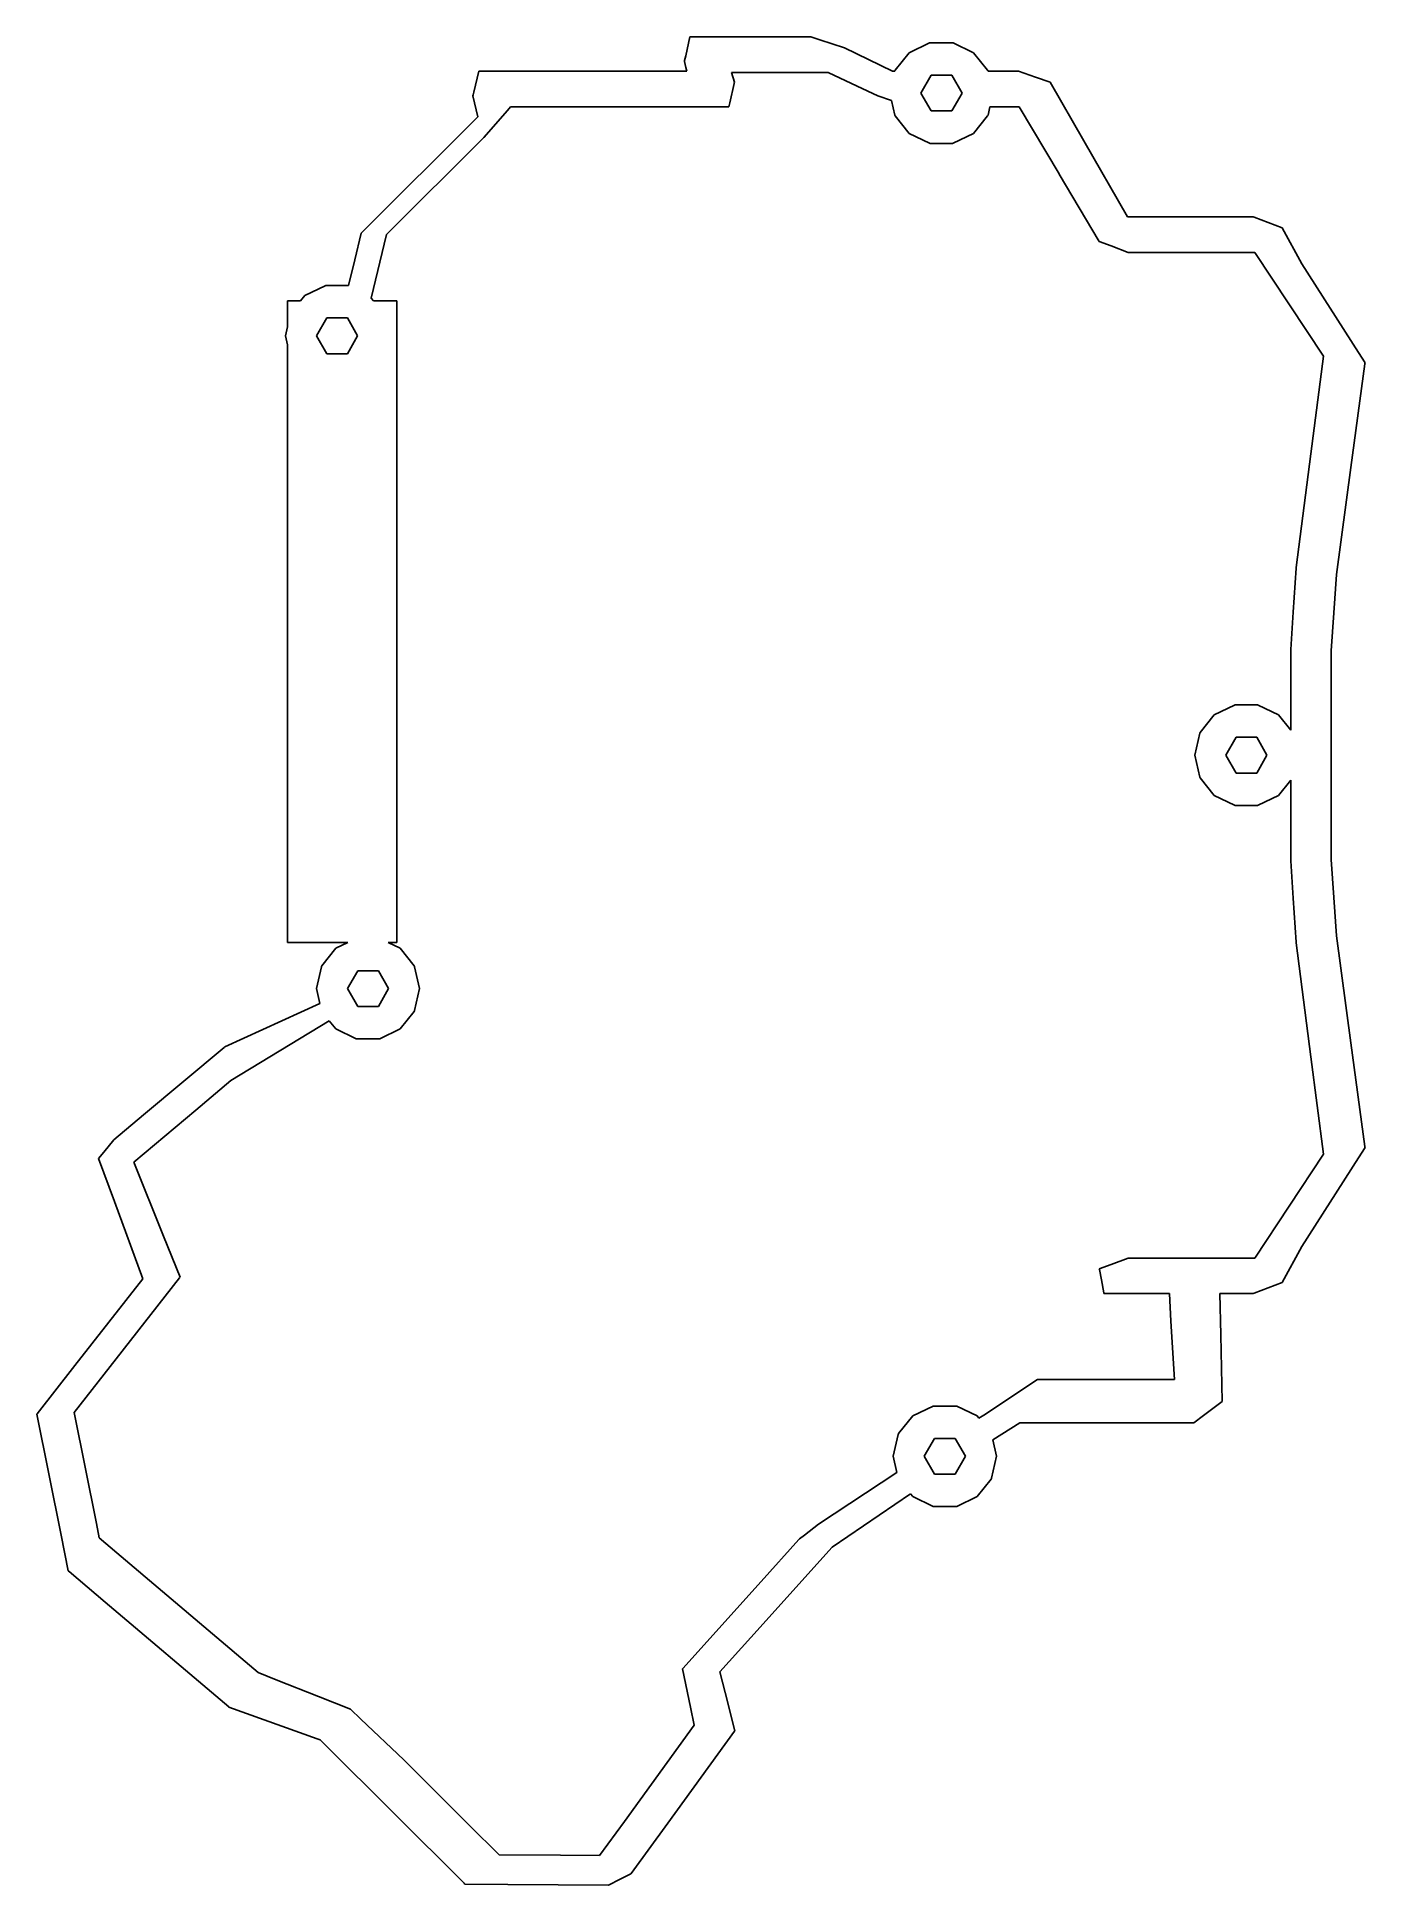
# Model space of a CAD drawing. Header units: metres. Extents: x -94 to 15, y -105 to 47.
import ezdxf

# ---------------------------------------------------------------- set-up
doc = ezdxf.new("R2010")
doc.units = ezdxf.units.M

msp = doc.modelspace()

# ---------------------------------------------------------------- linework, layer by layer
for p, q in [((-40.6767, 47.2005), (-41.0152, 45.6583)), ((-37.8858, 47.2005), (-40.6767, 47.2005)), ((-37.8632, 47.2005), (-37.8858, 47.2005)), ((-30.6965, 47.2005), (-37.8632, 47.2005)), ((-29.9559, 46.9583), (-30.6965, 47.2005)), ((-27.9272, 46.2947), (-29.9559, 46.9583)), ((-23.9803, 44.3805), (-27.9272, 46.2947)), ((-22.5926, 45.9033), (-23.751, 44.4507)), ((-20.9187, 46.7094), (-22.5926, 45.9033)), ((-20.8873, 46.7245), (-20.9187, 46.7094)), ((-18.9945, 46.7245), (-20.8873, 46.7245)), ((-18.9631, 46.7094), (-18.9945, 46.7245)), ((-17.2892, 45.9033), (-18.9631, 46.7094)), ((-16.1308, 44.4507), (-17.2892, 45.9033)), ((-58.0579, 44.3805), (-58.4755, 42.661)), ((-57.0825, 44.3805), (-58.0579, 44.3805)), ((-50.741, 44.3805), (-57.0825, 44.3805)), ((-50.4489, 44.3805), (-50.741, 44.3805)), ((-50.4415, 44.3805), (-50.4489, 44.3805)), ((-48.6131, 44.3805), (-50.4415, 44.3805)), ((-47.0915, 44.3805), (-48.6131, 44.3805)), ((-47.0804, 44.3805), (-47.0915, 44.3805)), ((-40.9307, 44.3805), (-47.0804, 44.3805)), ((-41.1051, 45.2491), (-41.1219, 45.1721)), ((-41.1219, 45.1721), (-41.001, 44.6714)), ((-41.1008, 45.2687), (-41.1051, 45.2491)), ((-41.0152, 45.6583), (-41.1008, 45.2687)), ((-41.001, 44.6714), (-40.9307, 44.3805)), ((-36.9923, 43.4747), (-37.233, 44.2662)), ((-37.233, 44.2662), (-30.3216, 44.2662)), ((-30.3216, 44.2662), (-29.2665, 44.2662)), ((-29.2665, 44.2662), (-26.8898, 43.1522)), ((-23.7825, 44.3805), (-23.9803, 44.3805)), ((-23.7805, 44.3895), (-23.7825, 44.3805)), ((-23.7727, 44.4234), (-23.7805, 44.3895)), ((-23.751, 44.4507), (-23.7727, 44.4234)), ((-16.109, 44.4234), (-16.1308, 44.4507)), ((-16.1013, 44.3895), (-16.109, 44.4234)), ((-16.0993, 44.3805), (-16.1013, 44.3895)), ((-13.5821, 44.3805), (-16.0993, 44.3805)), ((-12.1759, 43.8887), (-13.5821, 44.3805)), ((-58.4755, 42.661), (-58.5297, 42.4381)), ((-37.3859, 41.7783), (-37.0147, 43.3781)), ((-37.0147, 43.3781), (-37.0108, 43.3947)), ((-37.0108, 43.3947), (-36.9923, 43.4747)), ((-26.8898, 43.1522), (-25.183, 42.3521)), ((-21.6409, 42.5781), (-20.7909, 44.0504)), ((-20.7909, 44.0504), (-19.0909, 44.0504)), ((-19.0909, 44.0504), (-18.2409, 42.5781)), ((-10.9923, 43.4747), (-12.1759, 43.8887)), ((-12.1759, 43.8887), (-12.1759, 43.8887)), ((-8.21, 38.6422), (-10.9923, 43.4747)), ((-58.5297, 42.4381), (-58.5505, 42.3521)), ((-58.5505, 42.3521), (-58.153, 40.6254)), ((-57.6599, 38.9184), (-55.7147, 41.1377)), ((-55.7147, 41.1377), (-55.4443, 41.4462)), ((-55.4443, 41.4462), (-48.9306, 41.4462)), ((-48.9306, 41.4462), (-48.1385, 41.4462)), ((-48.1385, 41.4462), (-46.3819, 41.4462)), ((-46.3819, 41.4462), (-46.1192, 41.4462)), ((-46.1192, 41.4462), (-38.6574, 41.4462)), ((-38.6574, 41.4462), (-37.4716, 41.4462)), ((-37.4716, 41.4462), (-37.463, 41.4462)), ((-37.463, 41.4462), (-37.3859, 41.7783)), ((-25.183, 42.3521), (-24.052, 41.9565)), ((-24.052, 41.9565), (-23.7805, 40.7668)), ((-20.7909, 41.1059), (-21.6409, 42.5781)), ((-18.2409, 42.5781), (-19.0909, 41.1059)), ((-16.1013, 40.7668), (-15.9462, 41.4462)), ((-15.9462, 41.4462), (-14.4409, 41.4462)), ((-14.4409, 41.4462), (-13.5242, 41.4462)), ((-13.5242, 41.4462), (-10.23, 35.905)), ((-58.153, 40.6254), (-67.7599, 31.0184)), ((-23.7805, 40.7668), (-23.7727, 40.7328)), ((-23.7727, 40.7328), (-23.751, 40.7056)), ((-23.751, 40.7056), (-22.5926, 39.253)), ((-19.0909, 41.1059), (-20.7909, 41.1059)), ((-17.2892, 39.253), (-16.1308, 40.7056)), ((-16.1308, 40.7056), (-16.109, 40.7328)), ((-16.109, 40.7328), (-16.1013, 40.7668)), ((-65.6599, 30.9184), (-57.6599, 38.9184)), ((-22.5926, 39.253), (-20.9187, 38.4468)), ((-20.9187, 38.4468), (-20.8873, 38.4317)), ((-20.8873, 38.4317), (-18.9945, 38.4317)), ((-18.9945, 38.4317), (-18.9631, 38.4468)), ((-18.9631, 38.4468), (-17.2892, 39.253)), ((-4.60478, 32.3805), (-8.21, 38.6422)), ((-10.23, 35.905), (-10.2298, 35.9047)), ((-10.2298, 35.9047), (-6.9288, 30.3521)), ((5.19313, 32.3806), (-4.60478, 32.3805)), ((5.34082, 32.3806), (5.19313, 32.3806)), ((5.75918, 32.3806), (5.34082, 32.3806)), ((5.84047, 32.3497), (5.75918, 32.3806)), ((8.14972, 31.4747), (5.84047, 32.3497)), ((-67.7599, 31.0184), (-68.293, 28.8234)), ((-66.9319, 25.6805), (-65.6599, 30.9184)), ((9.76658, 28.4948), (8.14972, 31.4747)), ((-6.9288, 30.3521), (-5.95393, 29.9827)), ((-5.95393, 29.9827), (-4.53826, 29.4462)), ((-4.53826, 29.4462), (2.74793, 29.4462)), ((2.74793, 29.4462), (5.89667, 29.4462)), ((5.89667, 29.4462), (11.5395, 20.8964)), ((-68.293, 28.8234), (-68.8059, 26.7112)), ((14.4252, 21.2029), (9.76658, 28.4948)), ((-70.7285, 26.6961), (-72.4024, 25.89)), ((-70.6971, 26.7112), (-70.7285, 26.6961)), ((-68.8059, 26.7112), (-70.6971, 26.7112)), ((-72.7556, 25.4471), (-73.8315, 25.4471)), ((-73.8315, 25.4471), (-73.8315, 23.3194)), ((-72.4024, 25.89), (-72.7556, 25.4471)), ((-66.7458, 25.4471), (-66.9319, 25.6805)), ((-64.8315, 25.4471), (-66.7458, 25.4471)), ((-64.8315, -27.4471), (-64.8315, 25.4471)), ((-73.8315, 23.3194), (-74.0037, 22.5649)), ((-71.4507, 22.5649), (-70.6007, 24.0371)), ((-70.6007, 24.0371), (-68.9007, 24.0371)), ((-68.9007, 24.0371), (-68.0507, 22.5649)), ((-74.0037, 22.5649), (-73.8315, 21.8103)), ((-73.8315, 21.8103), (-73.8315, -27.4471)), ((-70.6007, 21.0926), (-71.4507, 22.5649)), ((-68.0507, 22.5649), (-68.9007, 21.0926)), ((-68.9007, 21.0926), (-70.6007, 21.0926)), ((11.5395, 20.8964), (10.503, 12.8519)), ((11.5395, 20.8964), (11.5395, 20.8964)), ((13.8042, 11.6989), (14.9585, 20.2639)), ((14.9701, 20.35), (14.4252, 21.2029)), ((14.9585, 20.2639), (14.962, 20.2899)), ((14.962, 20.2899), (14.9701, 20.35)), ((10.503, 12.8519), (9.29293, 3.45986)), ((12.6165, 2.88563), (13.8042, 11.6989)), ((9.28689, 3.41295), (9.05204, -0.21348)), ((9.29153, 3.44895), (9.28689, 3.41295)), ((9.29293, 3.45986), (9.29153, 3.44895)), ((12.4032, -0.26444), (12.6165, 2.88563)), ((9.05204, -0.21348), (8.85216, -3.3)), ((12.1909, -3.4), (12.4032, -0.26444)), ((8.85216, -3.3), (8.85216, -9.94171)), ((12.1909, -20.6), (12.1909, -3.4)), ((2.53845, -8.67486), (1.38005, -10.1274)), ((4.21238, -7.86873), (2.53845, -8.67486)), ((4.24378, -7.85361), (4.21238, -7.86873)), ((6.13655, -7.85361), (4.24378, -7.85361)), ((6.16795, -7.86873), (6.13655, -7.85361)), ((7.84188, -8.67486), (6.16795, -7.86873)), ((8.85216, -9.94171), (7.84188, -8.67486)), ((1.35057, -10.1887), (0.93715, -12)), ((1.35833, -10.1547), (1.35057, -10.1887)), ((1.38005, -10.1274), (1.35833, -10.1547)), ((3.49016, -12), (4.34016, -10.5278)), ((4.34016, -10.5278), (6.04016, -10.5278)), ((6.04016, -10.5278), (6.89016, -12)), ((0.93715, -12), (1.35057, -13.8113)), ((4.34016, -13.4722), (3.49016, -12)), ((6.89016, -12), (6.04016, -13.4722)), ((6.04016, -13.4722), (4.34016, -13.4722)), ((1.35057, -13.8113), (1.35833, -13.8453)), ((1.35833, -13.8453), (1.38005, -13.8726)), ((1.38005, -13.8726), (2.53845, -15.3251)), ((7.84188, -15.3251), (8.85216, -14.0583)), ((8.85216, -14.0583), (8.85216, -20.7)), ((2.53845, -15.3251), (4.21238, -16.1313)), ((4.21238, -16.1313), (4.24378, -16.1464)), ((4.24378, -16.1464), (6.13655, -16.1464)), ((6.13655, -16.1464), (6.16795, -16.1313)), ((6.16795, -16.1313), (7.84188, -15.3251)), ((8.85216, -20.7), (9.05204, -23.7865)), ((12.4032, -23.7356), (12.1909, -20.6)), ((9.05204, -23.7865), (9.28689, -27.413)), ((12.6165, -26.8856), (12.4032, -23.7356)), ((9.28689, -27.413), (9.29153, -27.4489)), ((13.8042, -35.6989), (12.6165, -26.8856)), ((-73.8315, -27.4471), (-68.8673, -27.4471)), ((-69.8466, -27.9188), (-71.005, -29.3714)), ((-68.8673, -27.4471), (-69.8466, -27.9188)), ((-64.5432, -27.9188), (-65.5226, -27.4471)), ((-65.5226, -27.4471), (-64.8315, -27.4471)), ((-63.3848, -29.3714), (-64.5432, -27.9188)), ((9.29153, -27.4489), (9.29293, -27.4599)), ((9.29293, -27.4599), (10.503, -36.8519)), ((-71.0345, -29.4326), (-71.4479, -31.2439)), ((-71.0268, -29.3986), (-71.0345, -29.4326)), ((-71.005, -29.3714), (-71.0268, -29.3986)), ((-68.8949, -31.2439), (-68.0449, -29.7717)), ((-68.0449, -29.7717), (-66.3449, -29.7717)), ((-66.3449, -29.7717), (-65.4949, -31.2439)), ((-63.3631, -29.3986), (-63.3848, -29.3714)), ((-63.3553, -29.4326), (-63.3631, -29.3986)), ((-62.9419, -31.2439), (-63.3553, -29.4326)), ((-71.4479, -31.2439), (-71.1677, -32.4718)), ((-68.0449, -32.7162), (-68.8949, -31.2439)), ((-65.4949, -31.2439), (-66.3449, -32.7162)), ((-63.3553, -33.0553), (-62.9419, -31.2439)), ((-71.1677, -32.4718), (-79.0006, -36.0425)), ((-66.3449, -32.7162), (-68.0449, -32.7162)), ((-64.5432, -34.5691), (-63.3848, -33.1165)), ((-63.3848, -33.1165), (-63.3631, -33.0892)), ((-63.3631, -33.0892), (-63.3553, -33.0553)), ((-78.5025, -38.8285), (-70.3861, -33.8926)), ((-70.3861, -33.8926), (-69.8466, -34.5691)), ((-69.8466, -34.5691), (-68.1727, -35.3752)), ((-66.2171, -35.3752), (-64.5432, -34.5691)), ((-79.0471, -36.0815), (-85.6913, -41.6566)), ((-79.0006, -36.0425), (-79.0471, -36.0815)), ((-68.1727, -35.3752), (-68.1413, -35.3903)), ((-68.1413, -35.3903), (-66.2485, -35.3903)), ((-66.2485, -35.3903), (-66.2171, -35.3752)), ((14.9585, -44.2639), (13.8042, -35.6989)), ((10.503, -36.8519), (11.5395, -44.8964)), ((-81.3942, -41.2549), (-78.5025, -38.8285)), ((-85.6913, -41.6566), (-88.1458, -43.7162)), ((-86.5019, -45.5407), (-81.3944, -41.255)), ((-81.3944, -41.255), (-81.3942, -41.2549)), ((-88.1458, -43.7162), (-88.9729, -44.7247)), ((-88.9729, -44.7247), (-89.4017, -45.2476)), ((-89.4017, -45.2476), (-89.4017, -45.2476)), ((-89.4017, -45.2476), (-88.0933, -48.8019)), ((-84.0397, -51.6466), (-86.5019, -45.5407)), ((11.5395, -44.8964), (5.89667, -53.4462)), ((9.76658, -52.4948), (14.4252, -45.2029)), ((11.5395, -44.8964), (11.5395, -44.8964)), ((14.4252, -45.2029), (14.9701, -44.35)), ((14.962, -44.2899), (14.9585, -44.2639)), ((14.9701, -44.35), (14.962, -44.2899)), ((-88.0933, -48.8019), (-85.7545, -55.1554)), ((-82.6797, -55.019), (-84.0397, -51.6466)), ((8.14972, -55.4747), (9.76658, -52.4948)), ((-5.95393, -53.9827), (-6.9288, -54.3521)), ((-6.9288, -54.3521), (-6.9288, -54.3521)), ((-6.9288, -54.3521), (-6.92055, -54.3957)), ((-6.92055, -54.3957), (-6.75825, -55.2523)), ((-4.53826, -53.4462), (-5.95393, -53.9827)), ((2.74793, -53.4462), (-4.53826, -53.4462)), ((5.89667, -53.4462), (2.74793, -53.4462)), ((-85.7545, -55.1554), (-91.3493, -62.3164)), ((-87.9449, -61.7581), (-82.7301, -55.0836)), ((-82.7301, -55.0836), (-82.7101, -55.058)), ((-82.7301, -55.0836), (-82.7301, -55.0836)), ((-82.7101, -55.058), (-82.6797, -55.019)), ((-82.6797, -55.019), (-82.6797, -55.019)), ((-6.75825, -55.2523), (-6.55465, -56.3268)), ((-6.55465, -56.3268), (-6.54447, -56.3805)), ((5.75918, -56.3806), (5.84047, -56.3497)), ((5.84047, -56.3497), (8.14972, -55.4747)), ((-6.54447, -56.3805), (-1.15453, -56.3805)), ((-1.15453, -56.3805), (-1.02296, -58.6535)), ((3.07678, -59.7835), (3.00654, -56.3806)), ((3.00654, -56.3806), (5.19313, -56.3806)), ((5.19313, -56.3806), (5.34082, -56.3806)), ((5.34082, -56.3806), (5.75918, -56.3806)), ((-1.02296, -58.6535), (-0.74428, -63.468)), ((3.19037, -65.2866), (3.07678, -59.7835)), ((-91.3495, -62.3167), (-94.4514, -66.2869)), ((-91.4044, -66.1862), (-87.9451, -61.7584)), ((-91.3493, -62.3164), (-91.3495, -62.3167)), ((-87.9451, -61.7584), (-87.9449, -61.7581)), ((-12.0124, -63.468), (-16.4556, -66.3906)), ((-1.26826, -63.468), (-12.0124, -63.468)), ((-12.0124, -63.468), (-12.0124, -63.468)), ((-1.25917, -63.468), (-1.26826, -63.468)), ((-0.74428, -63.468), (-1.25917, -63.468)), ((1.65949, -66.4404), (3.19037, -65.2866)), ((-94.4514, -66.2869), (-94.4793, -66.3225)), ((-94.4793, -66.3225), (-92.4917, -76.3028)), ((-94.4793, -66.3225), (-94.4793, -66.3225)), ((-89.5847, -75.3241), (-91.4044, -66.1862)), ((-22.3076, -66.4677), (-23.466, -67.9203)), ((-20.6337, -65.6616), (-22.3076, -66.4677)), ((-20.6023, -65.6465), (-20.6337, -65.6616)), ((-18.7095, -65.6465), (-20.6023, -65.6465)), ((-18.6781, -65.6616), (-18.7095, -65.6465)), ((-17.0042, -66.4677), (-18.6781, -65.6616)), ((-16.8558, -66.6538), (-17.0042, -66.4677)), ((-16.4557, -66.3907), (-16.8558, -66.6538)), ((-16.4556, -66.3906), (-16.4557, -66.3907)), ((0.86843, -67.0366), (1.65949, -66.4404)), ((-23.4955, -67.9815), (-23.9089, -69.7929)), ((-23.4877, -67.9476), (-23.4955, -67.9815)), ((-23.466, -67.9203), (-23.4877, -67.9476)), ((-21.3559, -69.7929), (-20.5059, -68.3206)), ((-20.5059, -68.3206), (-18.8059, -68.3206)), ((-18.8059, -68.3206), (-17.9559, -69.7929)), ((-15.7153, -68.4242), (-13.4657, -67.0366)), ((-15.4029, -69.7929), (-15.7153, -68.4242)), ((-13.4657, -67.0366), (-8.31742, -67.0366)), ((-8.31742, -67.0366), (-8.27956, -67.0366)), ((-8.27956, -67.0366), (0.86843, -67.0366)), ((-23.9089, -69.7929), (-23.6059, -71.1205)), ((-20.5059, -71.2651), (-21.3559, -69.7929)), ((-17.9559, -69.7929), (-18.8059, -71.2651)), ((-15.8163, -71.6042), (-15.4029, -69.7929)), ((-23.6059, -71.1205), (-30.0643, -75.3977)), ((-18.8059, -71.2651), (-20.5059, -71.2651)), ((-28.9484, -77.2796), (-22.4976, -72.8798)), ((-22.4976, -72.8798), (-22.3076, -73.118)), ((-22.3076, -73.118), (-20.6337, -73.9241)), ((-18.6781, -73.9241), (-17.0042, -73.118)), ((-17.0042, -73.118), (-15.8458, -71.6654)), ((-15.8458, -71.6654), (-15.8241, -71.6382)), ((-15.8241, -71.6382), (-15.8163, -71.6042)), ((-20.6337, -73.9241), (-20.6023, -73.9393)), ((-20.6023, -73.9393), (-18.7095, -73.9393)), ((-18.7095, -73.9393), (-18.6781, -73.9241)), ((-89.3473, -76.5157), (-89.5847, -75.3241)), ((-30.0643, -75.3977), (-31.2216, -76.2811)), ((-92.4917, -76.3028), (-91.9079, -79.2345)), ((-87.9009, -77.7423), (-89.3473, -76.5157)), ((-35.6613, -84.735), (-28.9484, -77.2796)), ((-31.6941, -76.661), (-34.7924, -80.102)), ((-31.6804, -76.6459), (-31.6941, -76.661)), ((-31.6386, -76.5994), (-31.6804, -76.6459)), ((-31.2216, -76.2811), (-31.6386, -76.5994)), ((-76.2503, -87.6216), (-87.9009, -77.7423)), ((-91.9079, -79.2345), (-91.8906, -79.2491)), ((-91.8906, -79.2491), (-91.8317, -79.299)), ((-91.8317, -79.299), (-88.8537, -81.8244)), ((-34.7924, -80.102), (-41.2534, -87.2778)), ((-88.8537, -81.8244), (-78.68, -90.4513)), ((-38.1913, -87.5449), (-35.6613, -84.735)), ((-74.7789, -88.205), (-76.2503, -87.6216)), ((-71.27, -89.5963), (-74.7789, -88.205)), ((-41.2534, -87.2778), (-41.291, -87.3195)), ((-41.291, -87.3195), (-40.6267, -90.4562)), ((-41.2534, -87.2778), (-41.2534, -87.2778)), ((-37.7586, -89.248), (-38.1913, -87.5449)), ((-38.1913, -87.5449), (-38.1913, -87.5449)), ((-68.6507, -90.6422), (-71.27, -89.5963)), ((-36.9553, -92.4101), (-37.7586, -89.248)), ((-78.68, -90.4513), (-78.6585, -90.4695)), ((-78.6585, -90.4695), (-71.3848, -93.0882)), ((-68.6445, -90.6481), (-68.6507, -90.6422)), ((-67.7864, -91.4621), (-68.6445, -90.6481)), ((-40.6267, -90.4562), (-40.31, -91.9518)), ((-64.2519, -94.8153), (-67.7864, -91.4621)), ((-40.31, -91.9518), (-46.0714, -99.8817)), ((-42.4981, -100.039), (-36.9873, -92.4542)), ((-36.9873, -92.4542), (-36.9553, -92.4101)), ((-36.9873, -92.4542), (-36.9873, -92.4542)), ((-36.9553, -92.4101), (-36.9553, -92.4101)), ((-71.3848, -93.0882), (-71.1415, -93.1758)), ((-71.1415, -93.1758), (-70.8502, -93.4659)), ((-70.8502, -93.4659), (-59.2832, -104.983)), ((-58.8218, -100.222), (-64.2519, -94.8153)), ((-56.3905, -102.643), (-58.8218, -100.222)), ((-46.0716, -99.8819), (-48.118, -102.699)), ((-46.0714, -99.8817), (-46.0716, -99.8819)), ((-45.5092, -104.184), (-42.4981, -100.039)), ((-51.3471, -102.677), (-56.3905, -102.643)), ((-56.3905, -102.643), (-56.3905, -102.643)), ((-48.118, -102.699), (-51.3471, -102.677)), ((-59.2832, -104.983), (-59.235, -105.031)), ((-59.235, -105.031), (-59.2143, -105.052)), ((-59.2143, -105.052), (-55.6623, -105.076)), ((-55.6623, -105.076), (-47.3903, -105.131)), ((-47.3903, -105.131), (-46.4219, -104.654)), ((-46.4219, -104.654), (-45.5328, -104.216)), ((-45.5328, -104.216), (-45.5092, -104.184)), ((-45.5092, -104.184), (-45.5092, -104.184))]:
    msp.add_line(p, q)

doc.saveas('drawing.dxf')
